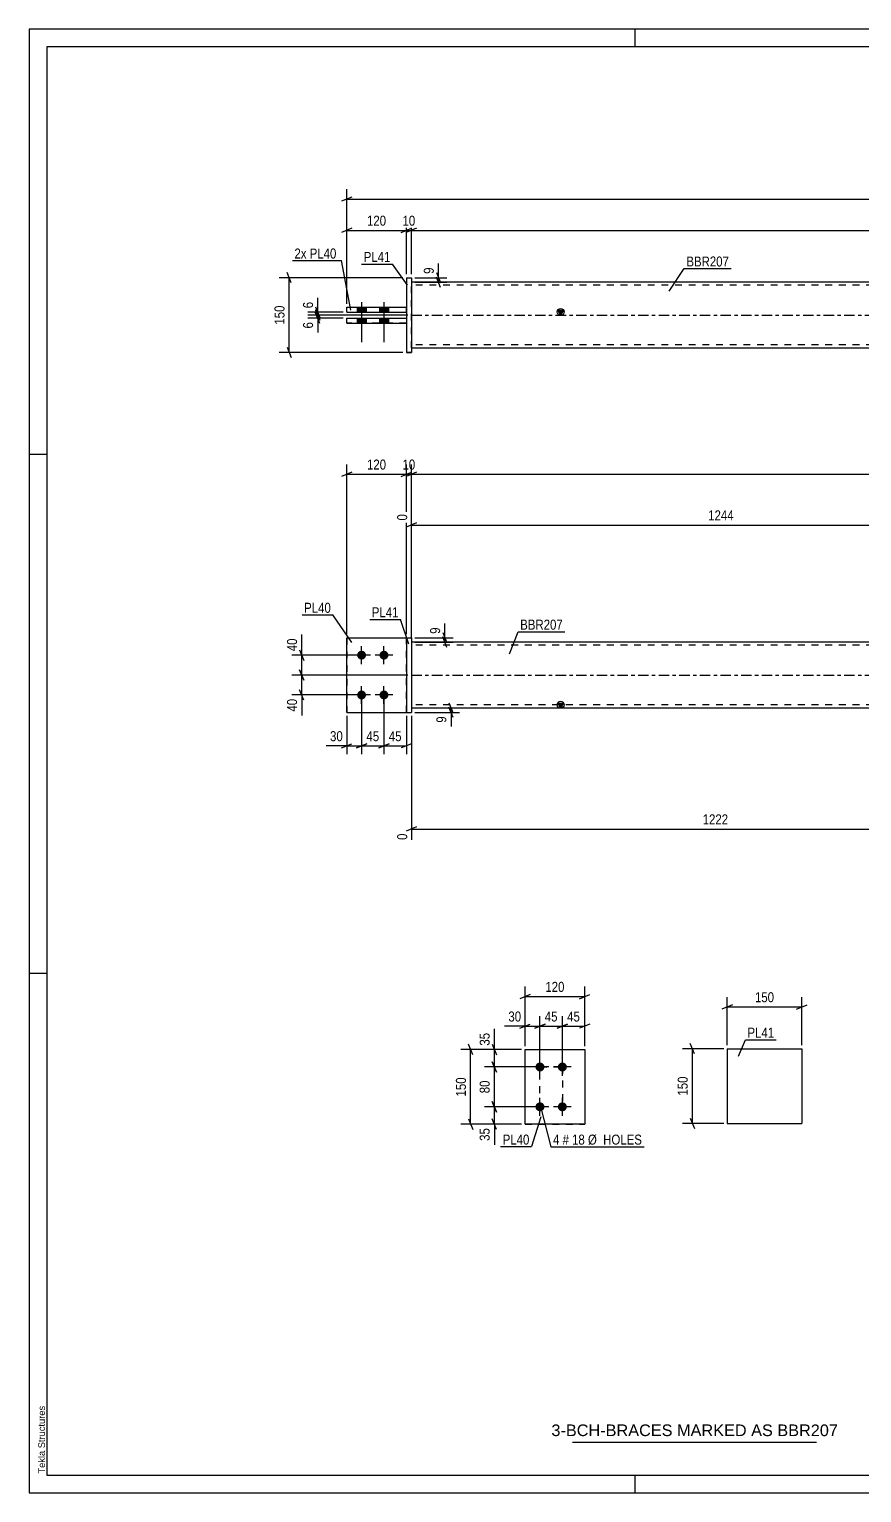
# Model space of a CAD drawing. Header units: millimetres. Extents: x 0 to 594, y 0 to 420.
# Drawn here: x 0 to 239, y 0 to 420 of the extents above; entities that cross this region are included whole.
import ezdxf

# ---------------------------------------------------------------- set-up
doc = ezdxf.new("R2010")
doc.units = ezdxf.units.MM
doc.linetypes.add('DXK_LINE_DOT2', pattern=[3.9198, 1.9599, -1.9599])
doc.linetypes.add('DXK_LINE_DOT3', pattern=[5.9187, 2.979, -0.9799, 0.9799, -0.9799])
doc.styles.add('Arial', font='ARIAL.TTF', dxfattribs={"height": 0.2})
doc.styles.add('Arial Narrow', font='ARIALN.TTF', dxfattribs={"height": 0.2})

# ---------------------------------------------------------------- blocks, each defined once
blk = doc.blocks.new('Unknown-582682552-1128')
at = {"color": 5, "linetype": 'Continuous'}
for p, q in [((594, 420), (0, 420)), ((0, 420), (0, 0)), ((174, 415), (174, 420)), ((589, 415), (5, 415)), ((5, 415), (5, 5)), ((5, 298), (0, 298)), ((5, 149), (0, 149)), ((5, 5), (589, 5)), ((174, 0), (174, 5)), ((0, 0), (594, 0))]:
    blk.add_line(p, q, dxfattribs=at)
at = {"color": 174, "linetype": 'Continuous', "style": 'Arial'}
blk.add_text('Tekla Structures', height=1.9102, rotation=90, dxfattribs=at).set_placement((4.5, 5.5))
blk = doc.blocks.new('Part-582682552-1607 - 1591')
at = {"color": 2, "linetype": 'Continuous'}
for p, q in [((142.35, 127.19), (159.49, 127.19)), ((142.35, 105.76), (142.35, 127.19)), ((159.49, 127.19), (159.49, 127.19)), ((159.49, 127.19), (159.49, 105.76)), ((159.49, 105.76), (142.35, 105.76)), ((142.35, 105.76), (142.35, 105.76))]:
    blk.add_line(p, q, dxfattribs=at)
at = {"color": 7, "linetype": 'DXK_LINE_DOT2'}
for p, q in [((142.35, 127.19), (159.49, 127.19)), ((142.35, 105.76), (159.49, 105.76)), ((142.35, 105.76), (142.35, 105.76))]:
    blk.add_line(p, q, dxfattribs=at)
blk = doc.blocks.new('Bolt-582682552-1612 - 1591')
at = {"linetype": 'Continuous'}
for points in [[(146.63, 120.9), (146.37, 120.93), (146.11, 121.01), (145.88, 121.15), (145.68, 121.33), (145.52, 121.54), (145.41, 121.79), (145.35, 122.05), (145.35, 122.32), (145.41, 122.58), (145.52, 122.83), (145.68, 123.05), (145.88, 123.23), (146.11, 123.36), (146.37, 123.44), (146.63, 123.47), (146.9, 123.44), (147.16, 123.36), (147.39, 123.23), (147.59, 123.05), (147.75, 122.83), (147.86, 122.58), (147.91, 122.32), (147.91, 122.05), (147.86, 121.79), (147.75, 121.54), (147.59, 121.33), (147.39, 121.15), (147.16, 121.01), (146.9, 120.93)], [(153.06, 120.9), (152.79, 120.93), (152.54, 121.01), (152.31, 121.15), (152.11, 121.33), (151.95, 121.54), (151.84, 121.79), (151.78, 122.05), (151.78, 122.32), (151.84, 122.58), (151.95, 122.83), (152.11, 123.05), (152.31, 123.23), (152.54, 123.36), (152.79, 123.44), (153.06, 123.47), (153.33, 123.44), (153.58, 123.36), (153.82, 123.23), (154.02, 123.05), (154.18, 122.83), (154.28, 122.58), (154.34, 122.32), (154.34, 122.05), (154.28, 121.79), (154.18, 121.54), (154.02, 121.33), (153.82, 121.15), (153.58, 121.01), (153.33, 120.93)], [(146.63, 109.47), (146.37, 109.5), (146.11, 109.58), (145.88, 109.72), (145.68, 109.9), (145.52, 110.11), (145.41, 110.36), (145.35, 110.62), (145.35, 110.89), (145.41, 111.15), (145.52, 111.4), (145.68, 111.62), (145.88, 111.8), (146.11, 111.93), (146.37, 112.01), (146.63, 112.04), (146.9, 112.01), (147.16, 111.93), (147.39, 111.8), (147.59, 111.62), (147.75, 111.4), (147.86, 111.15), (147.91, 110.89), (147.91, 110.62), (147.86, 110.36), (147.75, 110.11), (147.59, 109.9), (147.39, 109.72), (147.16, 109.58), (146.9, 109.5)], [(153.06, 109.47), (152.79, 109.5), (152.54, 109.58), (152.31, 109.72), (152.11, 109.9), (151.95, 110.11), (151.84, 110.36), (151.78, 110.62), (151.78, 110.89), (151.84, 111.15), (151.95, 111.4), (152.11, 111.62), (152.31, 111.8), (152.54, 111.93), (152.79, 112.01), (153.06, 112.04), (153.33, 112.01), (153.58, 111.93), (153.82, 111.8), (154.02, 111.62), (154.18, 111.4), (154.28, 111.15), (154.34, 110.89), (154.34, 110.62), (154.28, 110.36), (154.18, 110.11), (154.02, 109.9), (153.82, 109.72), (153.58, 109.58), (153.33, 109.5)]]:
    blk.add_hatch(color=1, dxfattribs=at).paths.add_polyline_path(points)
at = {"color": 1, "linetype": 'Continuous'}
for p, q in [((149.2, 122.19), (144.06, 122.19)), ((146.63, 119.61), (146.63, 124.76)), ((155.63, 122.19), (150.49, 122.19)), ((153.06, 119.61), (153.06, 124.76)), ((149.2, 110.76), (144.06, 110.76)), ((146.63, 108.19), (146.63, 113.33)), ((155.63, 110.76), (150.49, 110.76)), ((153.06, 108.19), (153.06, 113.33))]:
    blk.add_line(p, q, dxfattribs=at)
blk = doc.blocks.new('Part-582682552-1962 - 1949')
at = {"color": 2, "linetype": 'Continuous'}
for p, q in [((91.14, 223.95), (91.14, 245.38)), ((91.14, 245.38), (108.28, 245.38)), ((91.14, 223.95), (108.28, 223.95))]:
    blk.add_line(p, q, dxfattribs=at)
at = {"color": 7, "linetype": 'DXK_LINE_DOT2'}
blk.add_line((108.28, 223.95), (108.28, 245.38), dxfattribs=at)
blk = doc.blocks.new('Part-582682552-1967 - 1949')
at = {"color": 7, "linetype": 'DXK_LINE_DOT2'}
for p, q in [((91.14, 245.38), (91.14, 223.95)), ((91.14, 245.38), (108.28, 245.38)), ((108.28, 245.38), (108.28, 223.95)), ((91.14, 223.95), (108.28, 223.95))]:
    blk.add_line(p, q, dxfattribs=at)
blk = doc.blocks.new('Part-582682552-1972 - 1949')
at = {"color": 2, "linetype": 'Continuous'}
for p, q in [((108.28, 245.38), (109.71, 245.38)), ((108.28, 245.38), (108.28, 223.95)), ((109.71, 245.38), (109.71, 245.38)), ((109.71, 245.38), (109.71, 223.95)), ((108.28, 223.95), (109.71, 223.95))]:
    blk.add_line(p, q, dxfattribs=at)
at = {"color": 7, "linetype": 'DXK_LINE_DOT2'}
for p, q in [((108.28, 245.38), (109.71, 245.38)), ((108.28, 223.95), (109.71, 223.95))]:
    blk.add_line(p, q, dxfattribs=at)
blk = doc.blocks.new('Bolt-582682552-1979 - 1949')
at = {"linetype": 'Continuous'}
for points in [[(95.42, 239.09, -1), (95.42, 241.66, -1)], [(101.85, 239.09, -1), (101.85, 241.66, -1)], [(95.42, 227.66, -1), (95.42, 230.23, -1)], [(101.85, 227.66, -1), (101.85, 230.23, -1)]]:
    blk.add_hatch(color=1, dxfattribs=at).paths.add_polyline_path(points)
at = {"color": 1, "linetype": 'Continuous'}
for p, q in [((97.99, 240.38), (92.85, 240.38)), ((95.42, 237.8), (95.42, 242.95)), ((104.42, 240.38), (99.28, 240.38)), ((101.85, 237.8), (101.85, 242.95)), ((95.42, 226.38), (95.42, 231.52)), ((101.85, 226.38), (101.85, 231.52)), ((97.99, 228.95), (92.85, 228.95)), ((104.42, 228.95), (99.28, 228.95))]:
    blk.add_line(p, q, dxfattribs=at)
blk = doc.blocks.new('Part-582682552-1992 - 1949')
at = {"linetype": 'Continuous'}
blk.add_hatch(color=2, dxfattribs=at).paths.add_polyline_path([(152.57, 225.23), (151.77, 226.63), (153.37, 226.63)])
at = {"color": 2, "linetype": 'Continuous'}
for p, q in [((481.39, 244.09), (109.71, 244.09)), ((109.71, 225.23), (481.39, 225.23)), ((152.57, 225.23), (151.77, 226.63)), ((151.77, 226.63), (153.37, 226.63)), ((153.37, 226.63), (152.57, 225.23))]:
    blk.add_line(p, q, dxfattribs=at)
at = {"color": 7, "linetype": 'DXK_LINE_DOT2'}
for p, q in [((109.71, 244.09), (109.71, 225.23)), ((287.19, 244.09), (287.19, 243.23)), ((312.25, 244.09), (312.25, 243.23)), ((481.39, 225.23), (481.39, 244.09)), ((481.39, 243.23), (109.71, 243.23)), ((481.39, 226.09), (109.71, 226.09)), ((284.17, 225.23), (284.17, 226.09)), ((284.17, 225.36), (284.17, 225.23)), ((309.22, 225.23), (309.22, 226.09)), ((309.22, 225.36), (309.22, 225.23))]:
    blk.add_line(p, q, dxfattribs=at)
at = {"color": 7, "linetype": 'DXK_LINE_DOT3'}
blk.add_line((109.71, 234.66), (481.39, 234.66), dxfattribs=at)
at = {"color": 2, "linetype": 'Continuous'}
blk.add_circle((152.57, 226.13), 1, dxfattribs=at)
blk = doc.blocks.new('Part-582682552-2443 - 2420')
at = {"color": 2, "linetype": 'Continuous'}
for p, q in [((91.14, 338.81), (91.14, 340.24)), ((91.14, 340.24), (108.28, 340.24)), ((108.28, 338.81), (108.28, 340.24)), ((91.14, 338.81), (91.14, 338.81)), ((91.14, 338.81), (108.28, 338.81)), ((108.28, 338.81), (108.28, 338.81))]:
    blk.add_line(p, q, dxfattribs=at)
at = {"color": 7, "linetype": 'DXK_LINE_DOT2'}
for p, q in [((91.14, 340.24), (91.14, 340.24)), ((91.14, 340.24), (108.28, 340.24)), ((108.28, 340.24), (108.28, 340.24)), ((91.14, 338.81), (108.28, 338.81))]:
    blk.add_line(p, q, dxfattribs=at)
blk = doc.blocks.new('Bolt-582682552-2428 - 2420')
at = {"linetype": 'Continuous'}
for points in [[(94.14, 338.81), (96.71, 338.81), (96.71, 340.24), (94.14, 340.24)], [(94.14, 338.81), (96.71, 338.81), (96.71, 340.24), (94.14, 340.24)], [(100.57, 338.81), (103.14, 338.81), (103.14, 340.24), (100.57, 340.24)], [(100.57, 338.81), (103.14, 338.81), (103.14, 340.24), (100.57, 340.24)], [(94.14, 335.66), (96.71, 335.66), (96.71, 337.08), (94.14, 337.08)], [(94.14, 335.66), (96.71, 335.66), (96.71, 337.08), (94.14, 337.08)], [(100.57, 335.66), (103.14, 335.66), (103.14, 337.08), (100.57, 337.08)], [(100.57, 335.66), (103.14, 335.66), (103.14, 337.08), (100.57, 337.08)]]:
    blk.add_hatch(color=1, dxfattribs=at).paths.add_polyline_path(points)
at = {"color": 1, "linetype": 'Continuous'}
for p, q in [((94.14, 340.24), (94.14, 338.81)), ((94.14, 340.24), (94.14, 338.81)), ((95.42, 341.66), (95.42, 330.24)), ((95.42, 341.66), (95.42, 330.24)), ((96.71, 340.24), (96.71, 338.81)), ((96.71, 340.24), (96.71, 338.81)), ((100.57, 340.24), (100.57, 338.81)), ((100.57, 340.24), (100.57, 338.81)), ((101.85, 341.66), (101.85, 330.24)), ((101.85, 341.66), (101.85, 330.24)), ((103.14, 340.24), (103.14, 338.81)), ((103.14, 340.24), (103.14, 338.81)), ((94.14, 337.08), (94.14, 335.66)), ((94.14, 337.08), (94.14, 335.66)), ((96.71, 337.08), (96.71, 335.66)), ((96.71, 337.08), (96.71, 335.66)), ((100.57, 337.08), (100.57, 335.66)), ((100.57, 337.08), (100.57, 335.66)), ((103.14, 337.08), (103.14, 335.66)), ((103.14, 337.08), (103.14, 335.66))]:
    blk.add_line(p, q, dxfattribs=at)
blk = doc.blocks.new('Part-582682552-2438 - 2420')
at = {"color": 2, "linetype": 'Continuous'}
for p, q in [((108.28, 348.69), (109.71, 348.69)), ((108.28, 348.69), (108.28, 327.26)), ((109.71, 348.69), (109.71, 348.69)), ((109.71, 348.69), (109.71, 327.26)), ((109.71, 327.26), (108.28, 327.26)), ((108.28, 327.26), (108.28, 327.26))]:
    blk.add_line(p, q, dxfattribs=at)
at = {"color": 7, "linetype": 'DXK_LINE_DOT2'}
for p, q in [((108.28, 348.69), (109.71, 348.69)), ((109.71, 348.69), (109.71, 348.69)), ((108.28, 327.26), (109.71, 327.26))]:
    blk.add_line(p, q, dxfattribs=at)
blk = doc.blocks.new('Part-582682552-2458 - 2420')
at = {"linetype": 'Continuous'}
blk.add_hatch(color=2, dxfattribs=at).paths.add_polyline_path([(152.57, 337.98), (151.77, 339.38), (153.37, 339.38)])
at = {"color": 2, "linetype": 'Continuous'}
for p, q in [((481.39, 347.4), (109.71, 347.4)), ((152.57, 337.98), (151.77, 339.38)), ((151.77, 339.38), (153.37, 339.38)), ((153.37, 339.38), (152.57, 337.98)), ((312.25, 338.98), (287.19, 338.98)), ((287.19, 336.98), (287.19, 338.98)), ((312.25, 336.98), (287.19, 336.98)), ((309.22, 338.83), (309.22, 338.98)), ((309.22, 336.98), (309.22, 337.12)), ((312.25, 338.83), (312.25, 338.98)), ((312.25, 336.98), (312.25, 337.12)), ((109.71, 328.55), (481.39, 328.55))]:
    blk.add_line(p, q, dxfattribs=at)
at = {"color": 7, "linetype": 'DXK_LINE_DOT2'}
for p, q in [((109.71, 328.55), (109.71, 347.4)), ((481.39, 346.55), (109.71, 346.55)), ((481.39, 328.55), (481.39, 347.4)), ((284.17, 338.98), (284.17, 336.98)), ((287.19, 338.98), (284.17, 338.98)), ((287.19, 336.98), (284.17, 336.98)), ((309.22, 338.83), (309.22, 338.98)), ((309.22, 337.12), (309.22, 338.83)), ((312.25, 338.98), (312.25, 337.12)), ((481.39, 329.4), (109.71, 329.4))]:
    blk.add_line(p, q, dxfattribs=at)
at = {"color": 7, "linetype": 'DXK_LINE_DOT3'}
blk.add_line((109.71, 337.98), (481.39, 337.98), dxfattribs=at)
at = {"color": 2, "linetype": 'Continuous'}
blk.add_circle((152.57, 338.88), 1, dxfattribs=at)
blk = doc.blocks.new('Part-582682552-2475 - 2420')
at = {"color": 2, "linetype": 'Continuous'}
for p, q in [((91.14, 337.08), (108.28, 337.08)), ((91.14, 335.66), (91.14, 337.08)), ((108.28, 337.08), (108.28, 335.66)), ((91.14, 335.66), (108.28, 335.66)), ((91.14, 335.66), (91.14, 335.66))]:
    blk.add_line(p, q, dxfattribs=at)
at = {"color": 7, "linetype": 'DXK_LINE_DOT2'}
for p, q in [((91.14, 337.08), (108.28, 337.08)), ((108.28, 335.66), (91.14, 335.66))]:
    blk.add_line(p, q, dxfattribs=at)
blk = doc.blocks.new('Part-582682552-1567 - 1551')
at = {"color": 2, "linetype": 'Continuous'}
for p, q in [((200.4, 127.42), (200.4, 106)), ((200.4, 127.42), (221.83, 127.42)), ((221.83, 127.42), (221.83, 106)), ((200.4, 106), (221.83, 106))]:
    blk.add_line(p, q, dxfattribs=at)
blk = doc.blocks.new('Rectangle-582682552-1727 - 1591')
at = {"color": 1, "linetype": 'DXK_LINE_DOT2'}
blk.add_lwpolyline([(146.63, 122.19), (153.06, 122.19), (153.06, 110.76), (146.63, 110.76), (146.63, 122.19)], close=True, dxfattribs=at)
blk = doc.blocks.new('StraightDimension-582682552-1647 - 1591')
at = {"color": 7, "linetype": 'Continuous'}
for p, q in [((145.13, 133.29), (148.13, 134.49)), ((146.63, 123.19), (146.63, 136.74)), ((154.56, 134.49), (151.56, 133.29)), ((153.06, 123.19), (153.06, 136.74)), ((146.63, 133.89), (153.06, 133.89))]:
    blk.add_line(p, q, dxfattribs=at)
at = {"color": 0}
blk.add_wipeout([(152.28, 134.64), (152.28, 138.84), (147.42, 138.84), (147.42, 134.64)], dxfattribs=at)
at = {"color": 3, "style": 'Arial Narrow'}
blk.add_text('45', height=2.863, dxfattribs=at).set_placement((148.02, 135.24))
blk = doc.blocks.new('StraightDimension-582682552-1614 - 1591')
at = {"color": 7, "linetype": 'Continuous'}
for p, q in [((143.85, 142.99), (140.85, 141.79)), ((142.35, 128.19), (142.35, 145.24)), ((157.99, 141.79), (160.99, 142.99)), ((159.49, 128.19), (159.49, 145.24)), ((142.35, 142.39), (159.49, 142.39))]:
    blk.add_line(p, q, dxfattribs=at)
at = {"color": 0}
blk.add_wipeout([(154.26, 143.14), (154.26, 147.34), (147.58, 147.34), (147.58, 143.14)], dxfattribs=at)
at = {"color": 3, "style": 'Arial Narrow'}
blk.add_text('120', height=2.863, dxfattribs=at).set_placement((148.18, 143.74))
blk = doc.blocks.new('StraightDimension-582682552-1634 - 1591')
at = {"color": 7, "linetype": 'Continuous'}
for p, q in [((140.85, 133.29), (143.85, 134.49)), ((142.35, 128.19), (142.35, 136.74)), ((148.13, 134.49), (145.13, 133.29)), ((146.63, 123.19), (146.63, 136.74)), ((142.35, 133.89), (146.63, 133.89))]:
    blk.add_line(p, q, dxfattribs=at)
at = {"color": 0}
blk.add_wipeout([(141.82, 134.64), (141.82, 138.84), (136.97, 138.84), (136.97, 134.64)], dxfattribs=at)
at = {"color": 7, "linetype": 'Continuous'}
blk.add_line((142.35, 133.89), (136.44, 133.89), dxfattribs=at)
blk.add_line((142.35, 133.89), (136.44, 133.89), dxfattribs=at)
at = {"color": 3, "style": 'Arial Narrow'}
blk.add_text('30', height=2.863, dxfattribs=at).set_placement((137.57, 135.24))
blk = doc.blocks.new('StraightDimension-582682552-1657 - 1591')
at = {"color": 7, "linetype": 'Continuous'}
for p, q in [((151.56, 133.29), (154.56, 134.49)), ((153.06, 123.19), (153.06, 136.74)), ((160.99, 134.49), (157.99, 133.29)), ((159.49, 128.19), (159.49, 136.74)), ((153.06, 133.89), (159.49, 133.89))]:
    blk.add_line(p, q, dxfattribs=at)
at = {"color": 0}
blk.add_wipeout([(158.7, 134.64), (158.7, 138.84), (153.85, 138.84), (153.85, 134.64)], dxfattribs=at)
at = {"color": 3, "style": 'Arial Narrow'}
blk.add_text('45', height=2.863, dxfattribs=at).set_placement((154.45, 135.24))
blk = doc.blocks.new('StraightDimension-582682552-1674 - 1591')
at = {"color": 7, "linetype": 'Continuous'}
for p, q in [((141.35, 127.19), (123.87, 127.19)), ((127.32, 125.69), (126.12, 128.69)), ((126.72, 105.76), (126.72, 127.19)), ((141.35, 105.76), (123.87, 105.76)), ((126.12, 107.26), (127.32, 104.26))]:
    blk.add_line(p, q, dxfattribs=at)
at = {"color": 0}
blk.add_wipeout([(125.97, 119.81), (121.77, 119.81), (121.77, 113.13), (125.97, 113.13)], dxfattribs=at)
at = {"color": 3, "style": 'Arial Narrow'}
blk.add_text('150', height=2.863, rotation=90.0002, dxfattribs=at).set_placement((125.37, 113.73))
blk = doc.blocks.new('StraightDimension-582682552-1691 - 1591')
at = {"color": 7, "linetype": 'Continuous'}
for p, q in [((145.63, 110.76), (130.69, 110.76)), ((132.94, 112.26), (134.14, 109.26)), ((133.54, 105.76), (133.54, 110.76)), ((141.35, 105.76), (130.69, 105.76)), ((134.14, 104.26), (132.94, 107.26))]:
    blk.add_line(p, q, dxfattribs=at)
at = {"color": 0}
blk.add_wipeout([(132.79, 105.23), (128.59, 105.23), (128.59, 100.38), (132.79, 100.38)], dxfattribs=at)
at = {"color": 7, "linetype": 'Continuous'}
blk.add_line((133.54, 105.76), (133.54, 99.85), dxfattribs=at)
blk.add_line((133.54, 105.76), (133.54, 99.85), dxfattribs=at)
at = {"color": 3, "style": 'Arial Narrow'}
blk.add_text('35', height=2.863, rotation=90.0002, dxfattribs=at).set_placement((132.19, 100.98))
blk = doc.blocks.new('StraightDimension-582682552-1704 - 1591')
at = {"color": 7, "linetype": 'Continuous'}
for p, q in [((145.63, 122.19), (130.69, 122.19)), ((132.94, 123.69), (134.14, 120.69)), ((133.54, 110.76), (133.54, 122.19)), ((145.63, 110.76), (130.69, 110.76)), ((134.14, 109.26), (132.94, 112.26))]:
    blk.add_line(p, q, dxfattribs=at)
at = {"color": 0}
blk.add_wipeout([(132.79, 118.9), (128.59, 118.9), (128.59, 114.04), (132.79, 114.04)], dxfattribs=at)
at = {"color": 3, "style": 'Arial Narrow'}
blk.add_text('80', height=2.863, rotation=90.0002, dxfattribs=at).set_placement((132.19, 114.64))
blk = doc.blocks.new('StraightDimension-582682552-1714 - 1591')
at = {"color": 7, "linetype": 'Continuous'}
for p, q in [((141.35, 127.19), (130.69, 127.19)), ((132.94, 128.69), (134.14, 125.69)), ((133.54, 122.19), (133.54, 127.19)), ((145.63, 122.19), (130.69, 122.19)), ((134.14, 120.69), (132.94, 123.69))]:
    blk.add_line(p, q, dxfattribs=at)
at = {"color": 0}
blk.add_wipeout([(132.79, 132.57), (128.59, 132.57), (128.59, 127.71), (132.79, 127.71)], dxfattribs=at)
at = {"color": 7, "linetype": 'Continuous'}
blk.add_line((133.54, 127.19), (133.54, 133.09), dxfattribs=at)
blk.add_line((133.54, 127.19), (133.54, 133.09), dxfattribs=at)
at = {"color": 3, "style": 'Arial Narrow'}
blk.add_text('35', height=2.863, rotation=90.0002, dxfattribs=at).set_placement((132.19, 128.31))
blk = doc.blocks.new('StraightDimension-582682552-2227 - 1949')
at = {"color": 7, "linetype": 'Continuous'}
for p, q in [((110.71, 245.38), (121.71, 245.38)), ((110.71, 244.09), (121.71, 244.09)), ((118.71, 246.88), (119.91, 243.88)), ((119.91, 242.59), (118.71, 245.59)), ((119.31, 244.09), (119.31, 245.38))]:
    blk.add_line(p, q, dxfattribs=at)
at = {"color": 0}
blk.add_wipeout([(118.56, 248.93), (114.36, 248.93), (114.36, 245.9), (118.56, 245.9)], dxfattribs=at)
at = {"color": 7, "linetype": 'Continuous'}
blk.add_line((119.31, 245.38), (119.31, 249.45), dxfattribs=at)
blk.add_line((119.31, 245.38), (119.31, 249.45), dxfattribs=at)
at = {"color": 3, "style": 'Arial Narrow'}
blk.add_text('9', height=2.86, rotation=90.0002, dxfattribs=at).set_placement((117.96, 246.5))
blk = doc.blocks.new('StraightDimension-582682552-2912 - 1949')
at = {"color": 7, "linetype": 'Continuous'}
for p, q in [((109.71, 222.95), (109.71, 187.34)), ((284.31, 224.23), (284.31, 181.86)), ((111.21, 191.07), (108.21, 189.87)), ((109.71, 190.47), (284.31, 190.47)), ((282.81, 189.87), (285.81, 191.07))]:
    blk.add_line(p, q, dxfattribs=at)
at = {"color": 0}
blk.add_wipeout([(201.27, 191.22), (201.27, 195.42), (192.75, 195.42), (192.75, 191.22)], dxfattribs=at)
at = {"color": 0, "linetype": 'Continuous'}
for points in [[(109.11, 189.77), (104.91, 189.77), (104.91, 186.74), (109.11, 186.74)], [(283.71, 189.77), (279.51, 189.77), (279.51, 181.26), (283.71, 181.26)]]:
    blk.add_wipeout(points, dxfattribs=at)
at = {"color": 3, "style": 'Arial Narrow'}
blk.add_text('1222', height=2.863, dxfattribs=at).set_placement((193.35, 191.82))
at = {"color": 3, "linetype": 'Continuous', "style": 'Arial Narrow'}
for s, height, p in [('0', 2.86, (108.51, 187.34)), ('1222', 2.863, (283.11, 181.86))]:
    blk.add_text(s, height=height, rotation=90.0002, dxfattribs=at).set_placement(p)
blk = doc.blocks.new('StraightDimension-582682552-2043 - 1949')
at = {"color": 7, "linetype": 'Continuous'}
for p, q in [((108.28, 246.38), (108.28, 295.14)), ((109.71, 246.38), (109.71, 295.14)), ((106.78, 291.69), (109.78, 292.89)), ((111.21, 292.89), (108.21, 291.69)), ((108.28, 292.29), (109.71, 292.29))]:
    blk.add_line(p, q, dxfattribs=at)
at = {"color": 0}
blk.add_wipeout([(111.42, 293.04), (111.42, 297.24), (106.57, 297.24), (106.57, 293.04)], dxfattribs=at)
at = {"color": 3, "style": 'Arial Narrow'}
blk.add_text('10', height=2.863, dxfattribs=at).set_placement((107.17, 293.64))
blk = doc.blocks.new('StraightDimension-582682552-2034 - 1949')
at = {"color": 7, "linetype": 'Continuous'}
for p, q in [((109.71, 246.38), (109.71, 295.14)), ((481.39, 246.38), (481.39, 295.14)), ((111.21, 292.89), (108.21, 291.69)), ((109.71, 292.29), (481.39, 292.29)), ((479.89, 291.69), (482.89, 292.89))]:
    blk.add_line(p, q, dxfattribs=at)
at = {"color": 0}
blk.add_wipeout([(299.81, 293.04), (299.81, 297.24), (291.3, 297.24), (291.3, 293.04)], dxfattribs=at)
at = {"color": 3, "style": 'Arial Narrow'}
blk.add_text('2602', height=2.863, dxfattribs=at).set_placement((291.9, 293.64))
blk = doc.blocks.new('StraightDimension-582682552-2060 - 1949')
at = {"color": 7, "linetype": 'Continuous'}
for p, q in [((91.14, 246.38), (91.14, 295.14)), ((108.28, 246.38), (108.28, 295.14)), ((92.64, 292.89), (89.64, 291.69)), ((91.14, 292.29), (108.28, 292.29)), ((106.78, 291.69), (109.78, 292.89))]:
    blk.add_line(p, q, dxfattribs=at)
at = {"color": 0}
blk.add_wipeout([(103.05, 293.04), (103.05, 297.24), (96.37, 297.24), (96.37, 293.04)], dxfattribs=at)
at = {"color": 3, "style": 'Arial Narrow'}
blk.add_text('120', height=2.863, dxfattribs=at).set_placement((96.97, 293.64))
blk = doc.blocks.new('StraightDimension-582682552-2200 - 1949')
at = {"color": 7, "linetype": 'Continuous'}
for p, q in [((94.42, 240.38), (75.39, 240.38)), ((77.64, 241.88), (78.84, 238.88)), ((78.24, 234.66), (78.24, 240.38)), ((78.84, 233.16), (77.64, 236.16)), ((108.71, 234.66), (75.39, 234.66))]:
    blk.add_line(p, q, dxfattribs=at)
at = {"color": 0}
blk.add_wipeout([(77.49, 245.76), (73.29, 245.76), (73.29, 240.9), (77.49, 240.9)], dxfattribs=at)
at = {"color": 7, "linetype": 'Continuous'}
blk.add_line((78.24, 240.38), (78.24, 246.28), dxfattribs=at)
blk.add_line((78.24, 240.38), (78.24, 246.28), dxfattribs=at)
at = {"color": 3, "style": 'Arial Narrow'}
blk.add_text('40', height=2.863, rotation=90.0002, dxfattribs=at).set_placement((76.89, 241.5))
blk = doc.blocks.new('StraightDimension-582682552-2213 - 1949')
at = {"color": 7, "linetype": 'Continuous'}
for p, q in [((77.64, 236.16), (78.84, 233.16)), ((108.71, 234.66), (75.39, 234.66)), ((78.24, 228.95), (78.24, 234.66)), ((94.42, 228.95), (75.39, 228.95)), ((78.84, 227.45), (77.64, 230.45))]:
    blk.add_line(p, q, dxfattribs=at)
at = {"color": 0}
blk.add_wipeout([(77.49, 228.42), (73.29, 228.42), (73.29, 223.57), (77.49, 223.57)], dxfattribs=at)
at = {"color": 7, "linetype": 'Continuous'}
blk.add_line((78.24, 228.95), (78.24, 223.04), dxfattribs=at)
blk.add_line((78.24, 228.95), (78.24, 223.04), dxfattribs=at)
at = {"color": 3, "style": 'Arial Narrow'}
blk.add_text('40', height=2.863, rotation=90.0002, dxfattribs=at).set_placement((76.89, 224.17))
blk = doc.blocks.new('StraightDimension-582682552-2300 - 1949')
at = {"color": 7, "linetype": 'Continuous'}
for p, q in [((95.42, 227.95), (95.42, 211.94)), ((101.85, 227.95), (101.85, 211.94)), ((93.92, 213.74), (96.92, 214.94)), ((95.42, 214.34), (101.85, 214.34)), ((103.35, 214.94), (100.35, 213.74))]:
    blk.add_line(p, q, dxfattribs=at)
at = {"color": 0}
blk.add_wipeout([(101.07, 215.09), (101.07, 219.29), (96.21, 219.29), (96.21, 215.09)], dxfattribs=at)
at = {"color": 3, "style": 'Arial Narrow'}
blk.add_text('45', height=2.863, dxfattribs=at).set_placement((96.81, 215.69))
blk = doc.blocks.new('StraightDimension-582682552-2236 - 1949')
at = {"color": 7, "linetype": 'Continuous'}
for p, q in [((110.71, 225.23), (123.51, 225.23)), ((110.71, 223.95), (123.51, 223.95)), ((120.51, 226.73), (121.71, 223.73)), ((121.71, 222.45), (120.51, 225.45)), ((121.11, 223.95), (121.11, 225.23))]:
    blk.add_line(p, q, dxfattribs=at)
at = {"color": 0}
blk.add_wipeout([(120.36, 223.42), (116.16, 223.42), (116.16, 220.39), (120.36, 220.39)], dxfattribs=at)
at = {"color": 7, "linetype": 'Continuous'}
blk.add_line((121.11, 223.95), (121.11, 219.87), dxfattribs=at)
blk.add_line((121.11, 223.95), (121.11, 219.87), dxfattribs=at)
at = {"color": 3, "style": 'Arial Narrow'}
blk.add_text('9', height=2.86, rotation=90.0002, dxfattribs=at).set_placement((119.76, 220.99))
blk = doc.blocks.new('StraightDimension-582682552-2290 - 1949')
at = {"color": 7, "linetype": 'Continuous'}
for p, q in [((95.42, 227.95), (95.42, 211.94)), ((91.14, 222.95), (91.14, 211.94)), ((89.64, 213.74), (92.64, 214.94)), ((91.14, 214.34), (95.42, 214.34)), ((96.92, 214.94), (93.92, 213.74))]:
    blk.add_line(p, q, dxfattribs=at)
at = {"color": 0}
blk.add_wipeout([(90.61, 215.09), (90.61, 219.29), (85.76, 219.29), (85.76, 215.09)], dxfattribs=at)
at = {"color": 7, "linetype": 'Continuous'}
blk.add_line((91.14, 214.34), (85.23, 214.34), dxfattribs=at)
blk.add_line((91.14, 214.34), (85.23, 214.34), dxfattribs=at)
at = {"color": 3, "style": 'Arial Narrow'}
blk.add_text('30', height=2.863, dxfattribs=at).set_placement((86.36, 215.69))
blk = doc.blocks.new('StraightDimension-582682552-2307 - 1949')
at = {"color": 7, "linetype": 'Continuous'}
for p, q in [((101.85, 227.95), (101.85, 211.94)), ((108.28, 222.95), (108.28, 211.94)), ((100.35, 213.74), (103.35, 214.94)), ((101.85, 214.34), (108.28, 214.34)), ((109.78, 214.94), (106.78, 213.74))]:
    blk.add_line(p, q, dxfattribs=at)
at = {"color": 0}
blk.add_wipeout([(107.49, 215.09), (107.49, 219.29), (102.64, 219.29), (102.64, 215.09)], dxfattribs=at)
at = {"color": 3, "style": 'Arial Narrow'}
blk.add_text('45', height=2.863, dxfattribs=at).set_placement((103.24, 215.69))
blk = doc.blocks.new('StraightDimension-582682552-3038 - 1949')
at = {"color": 7, "linetype": 'Continuous'}
for p, q in [((287.48, 245.09), (287.48, 286.32)), ((111.21, 278.31), (108.21, 277.11)), ((109.71, 245.09), (109.71, 280.84)), ((109.71, 277.71), (287.48, 277.71)), ((285.98, 277.11), (288.98, 278.31))]:
    blk.add_line(p, q, dxfattribs=at)
at = {"color": 0, "linetype": 'Continuous'}
for points in [[(286.88, 286.92), (282.68, 286.92), (282.68, 278.41), (286.88, 278.41)], [(109.11, 281.44), (104.91, 281.44), (104.91, 278.41), (109.11, 278.41)]]:
    blk.add_wipeout(points, dxfattribs=at)
at = {"color": 0}
blk.add_wipeout([(202.85, 278.46), (202.85, 282.66), (194.34, 282.66), (194.34, 278.46)], dxfattribs=at)
at = {"color": 3, "linetype": 'Continuous', "style": 'Arial Narrow'}
for s, height, p in [('1244', 2.863, (286.28, 279.01)), ('0', 2.86, (108.51, 279.01))]:
    blk.add_text(s, height=height, rotation=90.0002, dxfattribs=at).set_placement(p)
at = {"color": 3, "style": 'Arial Narrow'}
blk.add_text('1244', height=2.863, dxfattribs=at).set_placement((194.94, 279.06))
blk = doc.blocks.new('StraightDimension-582682552-2482 - 2420')
at = {"color": 7, "linetype": 'Continuous'}
for p, q in [((110.71, 348.69), (119.89, 348.69)), ((116.89, 350.19), (118.09, 347.19)), ((118.09, 345.9), (116.89, 348.9)), ((117.49, 347.4), (117.49, 348.69)), ((110.71, 347.4), (119.89, 347.4))]:
    blk.add_line(p, q, dxfattribs=at)
at = {"color": 0}
blk.add_wipeout([(116.74, 352.24), (112.54, 352.24), (112.54, 349.21), (116.74, 349.21)], dxfattribs=at)
at = {"color": 7, "linetype": 'Continuous'}
blk.add_line((117.49, 348.69), (117.49, 352.77), dxfattribs=at)
blk.add_line((117.49, 348.69), (117.49, 352.77), dxfattribs=at)
at = {"color": 3, "style": 'Arial Narrow'}
blk.add_text('9', height=2.86, rotation=90.0002, dxfattribs=at).set_placement((116.14, 349.81))
blk = doc.blocks.new('StraightDimension-582682552-2543 - 2420')
at = {"color": 7, "linetype": 'Continuous'}
for p, q in [((111.21, 362.88), (108.21, 361.68)), ((109.71, 349.69), (109.71, 365.13)), ((109.71, 362.28), (481.39, 362.28)), ((479.89, 361.68), (482.89, 362.88)), ((481.39, 349.69), (481.39, 365.13))]:
    blk.add_line(p, q, dxfattribs=at)
at = {"color": 0}
blk.add_wipeout([(299.81, 363.03), (299.81, 367.23), (291.3, 367.23), (291.3, 363.03)], dxfattribs=at)
at = {"color": 3, "style": 'Arial Narrow'}
blk.add_text('2602', height=2.863, dxfattribs=at).set_placement((291.9, 363.63))
blk = doc.blocks.new('StraightDimension-582682552-2553 - 2420')
at = {"color": 7, "linetype": 'Continuous'}
for p, q in [((92.64, 362.88), (89.64, 361.68)), ((91.14, 341.24), (91.14, 365.13)), ((91.14, 362.28), (108.28, 362.28)), ((106.78, 361.68), (109.78, 362.88)), ((108.28, 349.69), (108.28, 365.13))]:
    blk.add_line(p, q, dxfattribs=at)
at = {"color": 0}
blk.add_wipeout([(103.05, 363.03), (103.05, 367.23), (96.37, 367.23), (96.37, 363.03)], dxfattribs=at)
at = {"color": 3, "style": 'Arial Narrow'}
blk.add_text('120', height=2.863, dxfattribs=at).set_placement((96.97, 363.63))
blk = doc.blocks.new('StraightDimension-582682552-2563 - 2420')
at = {"color": 7, "linetype": 'Continuous'}
for p, q in [((106.78, 361.68), (109.78, 362.88)), ((111.21, 362.88), (108.21, 361.68)), ((108.28, 349.69), (108.28, 365.13)), ((108.28, 362.28), (109.71, 362.28)), ((109.71, 349.69), (109.71, 365.13))]:
    blk.add_line(p, q, dxfattribs=at)
at = {"color": 0}
blk.add_wipeout([(111.42, 363.03), (111.42, 367.23), (106.57, 367.23), (106.57, 363.03)], dxfattribs=at)
at = {"color": 3, "style": 'Arial Narrow'}
blk.add_text('10', height=2.863, dxfattribs=at).set_placement((107.17, 363.63))
blk = doc.blocks.new('StraightDimension-582682552-2574 - 2420')
at = {"color": 7, "linetype": 'Continuous'}
for p, q in [((91.14, 341.24), (91.14, 374.08)), ((499.96, 341.29), (499.96, 374.08)), ((92.64, 371.83), (89.64, 370.63)), ((91.14, 371.23), (499.96, 371.23)), ((498.46, 370.63), (501.46, 371.83))]:
    blk.add_line(p, q, dxfattribs=at)
at = {"color": 0}
blk.add_wipeout([(299.81, 371.98), (299.81, 376.18), (291.3, 376.18), (291.3, 371.98)], dxfattribs=at)
at = {"color": 3, "style": 'Arial Narrow'}
blk.add_text('2862', height=2.863, dxfattribs=at).set_placement((291.9, 372.58))
blk = doc.blocks.new('StraightDimension-582682552-2594 - 2420')
at = {"color": 7, "linetype": 'Continuous'}
for p, q in [((107.28, 348.69), (71.78, 348.69)), ((75.23, 347.19), (74.03, 350.19)), ((74.63, 327.26), (74.63, 348.69)), ((74.03, 328.76), (75.23, 325.76)), ((107.28, 327.26), (71.78, 327.26))]:
    blk.add_line(p, q, dxfattribs=at)
at = {"color": 0}
blk.add_wipeout([(73.88, 341.32), (69.68, 341.32), (69.68, 334.63), (73.88, 334.63)], dxfattribs=at)
at = {"color": 3, "style": 'Arial Narrow'}
blk.add_text('150', height=2.863, rotation=90.0002, dxfattribs=at).set_placement((73.28, 335.23))
blk = doc.blocks.new('StraightDimension-582682552-2605 - 2420')
at = {"color": 7, "linetype": 'Continuous'}
for p, q in [((82.23, 340.31), (83.43, 337.31)), ((90.14, 338.81), (79.98, 338.81)), ((108.71, 337.98), (79.98, 337.98)), ((83.43, 336.48), (82.23, 339.48)), ((82.83, 337.98), (82.83, 338.81))]:
    blk.add_line(p, q, dxfattribs=at)
at = {"color": 0}
blk.add_wipeout([(82.08, 342.36), (77.88, 342.36), (77.88, 339.33), (82.08, 339.33)], dxfattribs=at)
at = {"color": 7, "linetype": 'Continuous'}
blk.add_line((82.83, 338.81), (82.83, 342.88), dxfattribs=at)
blk.add_line((82.83, 338.81), (82.83, 342.88), dxfattribs=at)
at = {"color": 3, "style": 'Arial Narrow'}
blk.add_text('6', height=2.86, rotation=90.0002, dxfattribs=at).set_placement((81.48, 339.93))
blk = doc.blocks.new('StraightDimension-582682552-2621 - 2420')
at = {"color": 7, "linetype": 'Continuous'}
for p, q in [((108.71, 337.98), (79.98, 337.98)), ((90.14, 337.08), (79.98, 337.08)), ((82.23, 339.48), (83.43, 336.48)), ((83.43, 335.58), (82.23, 338.58)), ((82.83, 337.08), (82.83, 337.98))]:
    blk.add_line(p, q, dxfattribs=at)
at = {"color": 0}
blk.add_wipeout([(82.08, 336.56), (77.88, 336.56), (77.88, 333.53), (82.08, 333.53)], dxfattribs=at)
at = {"color": 7, "linetype": 'Continuous'}
blk.add_line((82.83, 337.08), (82.83, 333.01), dxfattribs=at)
blk.add_line((82.83, 337.08), (82.83, 333.01), dxfattribs=at)
at = {"color": 3, "style": 'Arial Narrow'}
blk.add_text('6', height=2.86, rotation=90.0002, dxfattribs=at).set_placement((81.48, 334.13))
blk = doc.blocks.new('StraightDimension-582682552-1569 - 1551')
at = {"color": 7, "linetype": 'Continuous'}
for p, q in [((199.4, 127.42), (187.55, 127.42)), ((191, 125.92), (189.8, 128.92)), ((190.4, 106), (190.4, 127.42)), ((199.4, 106), (187.55, 106)), ((189.8, 107.5), (191, 104.5))]:
    blk.add_line(p, q, dxfattribs=at)
at = {"color": 0}
blk.add_wipeout([(189.65, 120.05), (185.45, 120.05), (185.45, 113.37), (189.65, 113.37)], dxfattribs=at)
at = {"color": 3, "style": 'Arial Narrow'}
blk.add_text('150', height=2.863, rotation=90.0002, dxfattribs=at).set_placement((189.05, 113.97))
blk = doc.blocks.new('StraightDimension-582682552-1578 - 1551')
at = {"color": 7, "linetype": 'Continuous'}
for p, q in [((201.9, 140.02), (198.9, 138.82)), ((200.4, 128.42), (200.4, 142.27)), ((200.4, 139.42), (221.83, 139.42)), ((220.33, 138.82), (223.33, 140.02)), ((221.83, 128.42), (221.83, 142.27))]:
    blk.add_line(p, q, dxfattribs=at)
at = {"color": 0}
blk.add_wipeout([(214.46, 140.17), (214.46, 144.37), (207.77, 144.37), (207.77, 140.17)], dxfattribs=at)
at = {"color": 3, "style": 'Arial Narrow'}
blk.add_text('150', height=2.863, dxfattribs=at).set_placement((208.37, 140.77))
blk = doc.blocks.new('Unknown-582682552-4612')
at = {"color": 7, "linetype": 'Continuous'}
blk.add_line((156, 14.5), (226, 14.5), dxfattribs=at)
at = {"color": 7, "style": 'Arial'}
blk.add_text('3-BCH-BRACES MARKED AS BBR207', height=3.3428, dxfattribs=at).set_placement((149.93, 16.25))
blk = doc.blocks.new('Mark-582682552-1603 - 1591')
at = {"color": 0}
blk.add_wipeout([(143.61, 99.92), (143.61, 102.92), (135.93, 102.92), (135.93, 99.92)], dxfattribs=at)
blk.add_wipeout([(143.61, 99.92), (143.61, 102.92), (135.93, 102.92), (135.93, 99.92)], dxfattribs=at)
at = {"color": 30, "linetype": 'Continuous'}
for p in [(146.92, 107.85), (135.33, 99.32)]:
    blk.add_line(p, (144.21, 99.32), dxfattribs=at)
at = {"color": 3, "style": 'Arial Narrow'}
blk.add_text('PL40', height=2.863, dxfattribs=at).set_placement((135.93, 99.92))
blk = doc.blocks.new('Mark-582682552-1608 - 1591')
at = {"color": 0}
blk.add_wipeout([(152.22, 99.91), (152.22, 102.91), (150.39, 102.91), (150.39, 99.91)], dxfattribs=at)
blk.add_wipeout([(152.22, 99.91), (152.22, 102.91), (150.39, 102.91), (150.39, 99.91)], dxfattribs=at)
at = {"color": 7, "linetype": 'Continuous'}
blk.add_line((146.82, 110.87), (149.79, 99.31), dxfattribs=at)
at = {"color": 0}
blk.add_wipeout([(154.95, 99.91), (154.95, 102.91), (153.12, 102.91), (153.12, 99.91)], dxfattribs=at)
blk.add_wipeout([(154.95, 99.91), (154.95, 102.91), (153.12, 102.91), (153.12, 99.91)], dxfattribs=at)
at = {"color": 3, "style": 'Arial Narrow'}
blk.add_text('4', height=2.86, dxfattribs=at).set_placement((150.39, 99.91))
at = {"color": 0}
blk.add_wipeout([(159.51, 99.91), (159.51, 102.91), (155.85, 102.91), (155.85, 99.91)], dxfattribs=at)
blk.add_wipeout([(159.51, 99.91), (159.51, 102.91), (155.85, 102.91), (155.85, 99.91)], dxfattribs=at)
at = {"color": 3, "style": 'Arial Narrow'}
blk.add_text('#', height=2.86, dxfattribs=at).set_placement((153.12, 99.91))
at = {"color": 0}
blk.add_wipeout([(175.93, 99.91), (175.93, 102.91), (160.41, 102.91), (160.41, 99.91)], dxfattribs=at)
blk.add_wipeout([(175.93, 99.91), (175.93, 102.91), (160.41, 102.91), (160.41, 99.91)], dxfattribs=at)
at = {"color": 7, "linetype": 'Continuous'}
blk.add_line((149.79, 99.31), (176.53, 99.31), dxfattribs=at)
at = {"color": 3, "style": 'Arial Narrow'}
for s, p in [('18', (155.85, 99.91)), ('Ø  HOLES', (160.41, 99.91))]:
    blk.add_text(s, height=2.863, dxfattribs=at).set_placement(p)
blk = doc.blocks.new('MarkSet-582682552-2405 - 1949')
at = {"color": 0}
blk.add_wipeout([(86.59, 252.54), (86.59, 255.54), (78.92, 255.54), (78.92, 252.54)], dxfattribs=at)
blk.add_wipeout([(86.59, 252.54), (86.59, 255.54), (78.92, 255.54), (78.92, 252.54)], dxfattribs=at)
at = {"color": 30, "linetype": 'Continuous'}
for p in [(78.32, 251.94), (92.62, 244.03)]:
    blk.add_line(p, (87.19, 251.94), dxfattribs=at)
at = {"color": 3, "style": 'Arial Narrow'}
blk.add_text('PL40', height=2.863, dxfattribs=at).set_placement((78.92, 252.54))
blk = doc.blocks.new('Mark-582682552-1968 - 1949')
at = {"color": 0}
blk.add_wipeout([(106.04, 251.25), (106.04, 254.25), (98.36, 254.25), (98.36, 251.25)], dxfattribs=at)
blk.add_wipeout([(106.04, 251.25), (106.04, 254.25), (98.36, 254.25), (98.36, 251.25)], dxfattribs=at)
at = {"color": 30, "linetype": 'Continuous'}
for p in [(97.76, 250.65), (108.96, 243.5)]:
    blk.add_line(p, (106.64, 250.65), dxfattribs=at)
at = {"color": 3, "style": 'Arial Narrow'}
blk.add_text('PL41', height=2.863, dxfattribs=at).set_placement((98.36, 251.25))
blk = doc.blocks.new('Mark-582682552-1988 - 1949')
at = {"color": 0}
blk.add_wipeout([(153.2, 247.7), (153.2, 250.7), (140.96, 250.7), (140.96, 247.7)], dxfattribs=at)
blk.add_wipeout([(153.2, 247.7), (153.2, 250.7), (140.96, 250.7), (140.96, 247.7)], dxfattribs=at)
at = {"color": 30, "linetype": 'Continuous'}
for p, q in [((137.85, 240.76), (140.36, 247.1)), ((140.36, 247.1), (153.8, 247.1))]:
    blk.add_line(p, q, dxfattribs=at)
at = {"color": 3, "style": 'Arial Narrow'}
blk.add_text('BBR207', height=2.863, dxfattribs=at).set_placement((140.96, 247.7))
blk = doc.blocks.new('Mark-582682552-2434 - 2420')
at = {"color": 0}
blk.add_wipeout([(103.69, 353.23), (103.69, 356.23), (96.02, 356.23), (96.02, 353.23)], dxfattribs=at)
blk.add_wipeout([(103.69, 353.23), (103.69, 356.23), (96.02, 356.23), (96.02, 353.23)], dxfattribs=at)
at = {"color": 30, "linetype": 'Continuous'}
for p in [(95.42, 352.63), (108.61, 346.55)]:
    blk.add_line(p, (104.29, 352.63), dxfattribs=at)
at = {"color": 3, "style": 'Arial Narrow'}
blk.add_text('PL41', height=2.863, dxfattribs=at).set_placement((96.02, 353.23))
blk = doc.blocks.new('Mark-582682552-2454 - 2420')
at = {"color": 0}
blk.add_wipeout([(200.91, 351.92), (200.91, 354.92), (188.67, 354.92), (188.67, 351.92)], dxfattribs=at)
blk.add_wipeout([(200.91, 351.92), (200.91, 354.92), (188.67, 354.92), (188.67, 351.92)], dxfattribs=at)
at = {"color": 30, "linetype": 'Continuous'}
for p, q in [((183.71, 344.86), (188.07, 351.32)), ((188.07, 351.32), (201.51, 351.32))]:
    blk.add_line(p, q, dxfattribs=at)
at = {"color": 3, "style": 'Arial Narrow'}
blk.add_text('BBR207', height=2.863, dxfattribs=at).set_placement((188.67, 351.92))
blk = doc.blocks.new('MarkSet-582682552-2659 - 2420')
at = {"color": 0}
blk.add_wipeout([(79.61, 354.21), (79.61, 357.21), (76.14, 357.21), (76.14, 354.21)], dxfattribs=at)
blk.add_wipeout([(79.61, 354.21), (79.61, 357.21), (76.14, 357.21), (76.14, 354.21)], dxfattribs=at)
blk.add_wipeout([(88.19, 354.21), (88.19, 357.21), (80.51, 357.21), (80.51, 354.21)], dxfattribs=at)
blk.add_wipeout([(88.19, 354.21), (88.19, 357.21), (80.51, 357.21), (80.51, 354.21)], dxfattribs=at)
at = {"color": 30, "linetype": 'Continuous'}
for p in [(75.54, 353.61), (92.35, 339.35)]:
    blk.add_line(p, (89.69, 353.61), dxfattribs=at)
at = {"color": 3, "style": 'Arial Narrow'}
for s, p in [('2x', (76.14, 354.21)), ('PL40', (80.51, 354.21))]:
    blk.add_text(s, height=2.863, dxfattribs=at).set_placement(p)
blk = doc.blocks.new('Mark-582682552-1563 - 1551')
at = {"color": 0}
blk.add_wipeout([(213.88, 130.61), (213.88, 133.61), (206.21, 133.61), (206.21, 130.61)], dxfattribs=at)
blk.add_wipeout([(213.88, 130.61), (213.88, 133.61), (206.21, 133.61), (206.21, 130.61)], dxfattribs=at)
at = {"color": 30, "linetype": 'Continuous'}
for p, q in [((203.64, 125.33), (205.61, 130.01)), ((205.61, 130.01), (214.48, 130.01))]:
    blk.add_line(p, q, dxfattribs=at)
at = {"color": 3, "style": 'Arial Narrow'}
blk.add_text('PL41', height=2.863, dxfattribs=at).set_placement((206.21, 130.61))

msp = doc.modelspace()

# ---------------------------------------------------------------- block references
for name in ['Unknown-582682552-1128', 'Part-582682552-2438 - 2420', 'Part-582682552-2458 - 2420', 'Part-582682552-2443 - 2420', 'Bolt-582682552-2428 - 2420', 'Part-582682552-2475 - 2420', 'Part-582682552-1962 - 1949', 'Part-582682552-1967 - 1949', 'Part-582682552-1972 - 1949', 'Part-582682552-1992 - 1949', 'Bolt-582682552-1979 - 1949', 'Part-582682552-1607 - 1591', 'Part-582682552-1567 - 1551', 'Bolt-582682552-1612 - 1591', 'Rectangle-582682552-1727 - 1591', 'Unknown-582682552-4612']:
    msp.add_blockref(name, (0, 0))

# ---------------------------------------------------------------- next in the draw order: block references
for name in ['StraightDimension-582682552-2482 - 2420', 'StraightDimension-582682552-2227 - 1949', 'StraightDimension-582682552-2912 - 1949', 'StraightDimension-582682552-1647 - 1591', 'StraightDimension-582682552-1569 - 1551']:
    msp.add_blockref(name, (0, 0))

# ---------------------------------------------------------------- next in the draw order: block references
for name in ['StraightDimension-582682552-2543 - 2420', 'StraightDimension-582682552-2043 - 1949', 'StraightDimension-582682552-1614 - 1591', 'StraightDimension-582682552-1578 - 1551']:
    msp.add_blockref(name, (0, 0))

# ---------------------------------------------------------------- next in the draw order: block references
for name in ['StraightDimension-582682552-2553 - 2420', 'StraightDimension-582682552-2034 - 1949', 'StraightDimension-582682552-1634 - 1591', 'StraightDimension-582682552-1657 - 1591', 'Mark-582682552-1563 - 1551']:
    msp.add_blockref(name, (0, 0))

# ---------------------------------------------------------------- next in the draw order: block references
for name in ['StraightDimension-582682552-2563 - 2420', 'StraightDimension-582682552-2060 - 1949', 'StraightDimension-582682552-1674 - 1591']:
    msp.add_blockref(name, (0, 0))

# ---------------------------------------------------------------- next in the draw order: block references
for name in ['StraightDimension-582682552-2574 - 2420', 'StraightDimension-582682552-2200 - 1949', 'StraightDimension-582682552-1691 - 1591']:
    msp.add_blockref(name, (0, 0))

# ---------------------------------------------------------------- next in the draw order: block references
for name in ['Mark-582682552-2454 - 2420', 'StraightDimension-582682552-2594 - 2420', 'StraightDimension-582682552-3038 - 1949', 'MarkSet-582682552-2405 - 1949', 'StraightDimension-582682552-2213 - 1949', 'StraightDimension-582682552-1704 - 1591']:
    msp.add_blockref(name, (0, 0))

# ---------------------------------------------------------------- next in the draw order: block references
for name in ['Mark-582682552-2434 - 2420', 'StraightDimension-582682552-2605 - 2420', 'Mark-582682552-1968 - 1949', 'Mark-582682552-1988 - 1949', 'StraightDimension-582682552-2300 - 1949', 'StraightDimension-582682552-2236 - 1949', 'StraightDimension-582682552-1714 - 1591', 'Mark-582682552-1603 - 1591']:
    msp.add_blockref(name, (0, 0))

# ---------------------------------------------------------------- next in the draw order: block references
for name in ['StraightDimension-582682552-2621 - 2420', 'StraightDimension-582682552-2290 - 1949', 'StraightDimension-582682552-2307 - 1949', 'Mark-582682552-1608 - 1591']:
    msp.add_blockref(name, (0, 0))

# ---------------------------------------------------------------- next in the draw order: block references
msp.add_blockref('MarkSet-582682552-2659 - 2420', (0, 0))

doc.saveas('drawing.dxf')
